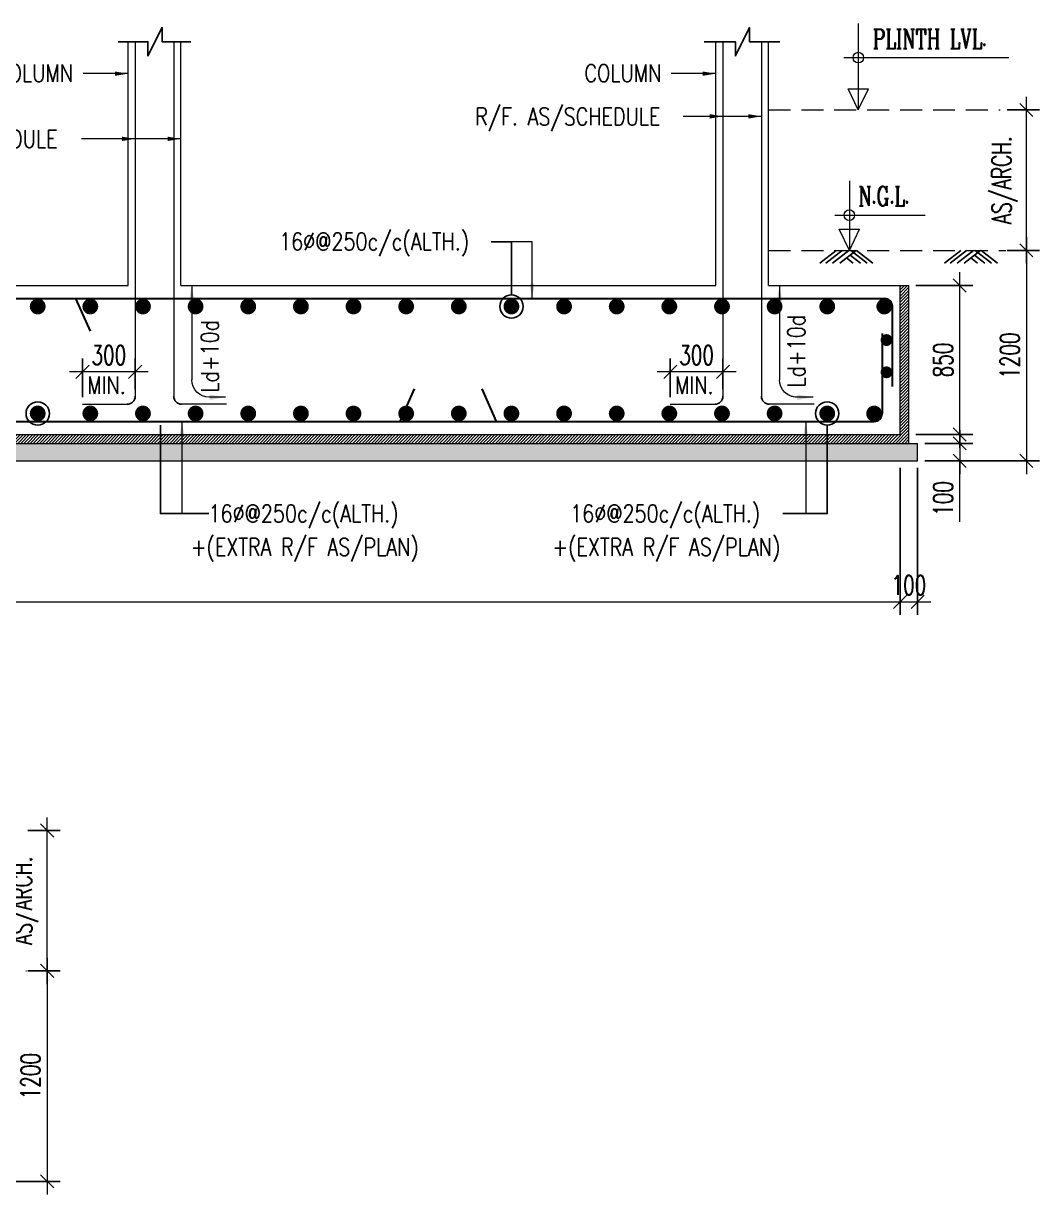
# Model space of a CAD drawing. Header units: millimetres. Extents: x 1123469 to 1752051, y -126924 to 196924.
# Drawn here: x 1382320 to 1388112, y 106984 to 113659 of the extents above; entities that cross this region are included whole.
import ezdxf

# ---------------------------------------------------------------- set-up
doc = ezdxf.new("R2010")
doc.units = ezdxf.units.MM
doc.header["$LTSCALE"] = 500
doc.header["$MEASUREMENT"] = 0
doc.header["$PDMODE"] = 34
doc.linetypes.add('HIDDEN', pattern=[0.375, 0.25, -0.125])
doc.layers.get('Defpoints').update_dxf_attribs({"lineweight": 0})
for name, color, linetype, lineweight in [('DIM', 1, 'Continuous', 20), ('dim-M', 1, 'Continuous', 15), ('LINE', 7, 'Continuous', 13), ('Omx-Hatch', 252, 'Continuous', 5), ('Omx-P.C.C.', 252, 'Continuous', 5), ('ST REINF.', 4, 'Continuous', 30), ('STEEL.', 6, 'Continuous', 30), ('T1', 1, 'Continuous', 15), ('TEXT', 7, 'Continuous', 13), ('TEXT2', 3, 'Continuous', 15)]:
    doc.layers.add(name, color=color, linetype=linetype, lineweight=lineweight)
doc.layers.add('PILE', color=1, linetype='Continuous')
doc.layers.add('sec', color=31, linetype='Continuous')
doc.styles.add('2MM', font='romans.shx', dxfattribs={"width": 0.7})
doc.styles.add('BHTESHT$0$HSCC2', font='romanc.shx')
doc.styles.add('haider', font='romans.shx')
doc.styles.add('mh', font='romant.shx')
doc.dimstyles.new('HAIDER', dxfattribs={"dimtxt": 250, "dimasz": 200, "dimexe": 150, "dimexo": 150, "dimgap": 70, "dimtad": 1, "dimdec": 0, "dimzin": 0, "dimdsep": 46, "dimtxsty": 'mh', "dimblk": 'OBLIQUE', "dimcen": 100, "dimdle": 180, "dimclrd": 1, "dimclre": 1, "dimclrt": 3, "dimadec": 0, "dimazin": 0, "dimtfac": 1, "dimtdec": 0, "dimtix": 1, "dimtofl": 0, "dimtmove": 2, "dimatfit": 3, "dimfxl": 100, "dimtolj": 1, "dimtzin": 0, "dimlwd": -1, "dimarcsym": 1})
doc.dimstyles.new('RAJESH', dxfattribs={"dimtxt": 200, "dimasz": 180, "dimexe": 100, "dimexo": 250, "dimgap": 50, "dimtad": 2, "dimdec": 0, "dimzin": 1, "dimdsep": 46, "dimtxsty": '2MM', "dimblk": 'OBLIQUE', "dimcen": 0, "dimdle": 100, "dimclrd": 1, "dimclre": 1, "dimclrt": 3, "dimadec": 0, "dimazin": 0, "dimtfac": 1, "dimtdec": 0, "dimtix": 1, "dimtmove": 2, "dimatfit": 3, "dimfxl": 1, "dimtolj": 1, "dimlwd": -1, "dimarcsym": 0})

# ---------------------------------------------------------------- blocks, each defined once
blk = doc.blocks.new('_Oblique')
at = {"color": 0, "linetype": 'ByBlock', "lineweight": -2}
blk.add_line((-0.5, -0.5), (0.5, 0.5), dxfattribs=at)
blk = doc.blocks.new('*D688')
at = {"layer": 'Defpoints', "color": 0, "ltscale": 100, "transparency": 16777216}
for p in [(1387317.2, 111165.4), (1387417.2, 111165.4), (1387417.2, 110362.2)]:
    blk.add_point(p, dxfattribs=at)
at = {"layer": 'dim-M', "color": 1, "lineweight": -2, "ltscale": 100, "transparency": 16777216}
for p, q in [((1387317.2, 111125.4), (1387317.2, 110287.2)), ((1387417.2, 111125.4), (1387417.2, 110287.2))]:
    blk.add_line(p, q, dxfattribs=at)
at = {"layer": 'dim-M', "color": 1, "ltscale": 100, "transparency": 16777216}
blk.add_line((1387242.2, 110362.2), (1387492.2, 110362.2), dxfattribs=at)
at = {"layer": 'dim-M', "color": 1, "ltscale": 100, "transparency": 16777216, "xscale": 75, "yscale": 75, "zscale": 75, "rotation": 180}
blk.add_blockref('_Oblique', (1387317.2, 110362.2), dxfattribs=at)
at = {"layer": 'dim-M', "color": 1, "ltscale": 100, "transparency": 16777216, "xscale": 75, "yscale": 75, "zscale": 75}
blk.add_blockref('_Oblique', (1387417.2, 110362.2), dxfattribs=at)
at = {"layer": 'dim-M', "color": 3, "ltscale": 100, "transparency": 16777216, "insert": (1387367.2, 110457.2), "char_height": 110, "attachment_point": 5, "style": '2MM'}
blk.add_mtext('\\A1;100', dxfattribs=at)
blk = doc.blocks.new('*D690')
at = {"layer": 'Defpoints', "color": 0, "ltscale": 100, "transparency": 16777216}
for p in [(1371517.2, 111165.4), (1387317.2, 110865.4), (1387317.2, 110362.2)]:
    blk.add_point(p, dxfattribs=at)
at = {"layer": 'dim-M', "color": 1, "lineweight": -2, "ltscale": 100, "transparency": 16777216}
for p, q in [((1371517.2, 111125.4), (1371517.2, 110287.2)), ((1387317.2, 110825.4), (1387317.2, 110287.2))]:
    blk.add_line(p, q, dxfattribs=at)
at = {"layer": 'dim-M', "color": 1, "ltscale": 100, "transparency": 16777216}
blk.add_line((1371442.2, 110362.2), (1387392.2, 110362.2), dxfattribs=at)
at = {"layer": 'dim-M', "color": 1, "ltscale": 100, "transparency": 16777216, "xscale": 75, "yscale": 75, "zscale": 75, "rotation": 180}
blk.add_blockref('_Oblique', (1371517.2, 110362.2), dxfattribs=at)
at = {"layer": 'dim-M', "color": 1, "ltscale": 100, "transparency": 16777216, "xscale": 75, "yscale": 75, "zscale": 75}
blk.add_blockref('_Oblique', (1387317.2, 110362.2), dxfattribs=at)
at = {"layer": 'dim-M', "color": 3, "ltscale": 100, "transparency": 16777216, "insert": (1379573, 110486), "char_height": 110, "attachment_point": 5, "style": '2MM'}
blk.add_mtext('\\A1;AS/PLAN', dxfattribs=at)
blk = doc.blocks.new('*D692')
at = {"layer": 'Defpoints', "color": 0, "ltscale": 100, "transparency": 16777216}
for p in [(1386007.3, 111673.2), (1386007.3, 111488.6), (1386307.3, 111533.6)]:
    blk.add_point(p, dxfattribs=at)
at = {"layer": 'dim-M', "color": 1, "lineweight": -2, "ltscale": 100, "transparency": 16777216}
for p, q in [((1386007.3, 111528.6), (1386007.3, 111748.2)), ((1386307.3, 111573.6), (1386307.3, 111748.2))]:
    blk.add_line(p, q, dxfattribs=at)
at = {"layer": 'dim-M', "color": 1, "ltscale": 100, "transparency": 16777216}
blk.add_line((1386382.3, 111673.2), (1385932.3, 111673.2), dxfattribs=at)
at = {"layer": 'dim-M', "color": 1, "ltscale": 100, "transparency": 16777216, "xscale": 75, "yscale": 75, "zscale": 75, "rotation": 180}
blk.add_blockref('_Oblique', (1386007.3, 111673.2), dxfattribs=at)
at = {"layer": 'dim-M', "color": 1, "ltscale": 100, "transparency": 16777216, "xscale": 75, "yscale": 75, "zscale": 75}
blk.add_blockref('_Oblique', (1386307.3, 111673.2), dxfattribs=at)
at = {"layer": 'dim-M', "color": 3, "ltscale": 100, "transparency": 16777216, "insert": (1386157.3, 111768.2), "char_height": 110, "attachment_point": 5, "style": '2MM'}
blk.add_mtext('\\A1;300', dxfattribs=at)
blk = doc.blocks.new('*D693')
at = {"layer": 'Defpoints', "color": 0, "ltscale": 100, "transparency": 16777216}
for p in [(1387417.2, 111265.4), (1387417.2, 111165.4), (1387656.8, 111165.4)]:
    blk.add_point(p, dxfattribs=at)
at = {"layer": 'dim-M', "color": 1, "ltscale": 100, "transparency": 16777216}
for p, q in [((1387656.8, 111340.4), (1387656.8, 111090.4)), ((1387656.8, 110817.8), (1387656.8, 111165.4))]:
    blk.add_line(p, q, dxfattribs=at)
at = {"layer": 'dim-M', "color": 1, "lineweight": -2, "ltscale": 100, "transparency": 16777216}
for p, q in [((1387457.2, 111265.4), (1387731.8, 111265.4)), ((1387457.2, 111165.4), (1387731.8, 111165.4))]:
    blk.add_line(p, q, dxfattribs=at)
at = {"layer": 'dim-M', "color": 1, "ltscale": 100, "transparency": 16777216, "xscale": 75, "yscale": 75, "zscale": 75}
for p, rotation in [((1387656.8, 111265.4), 90), ((1387656.8, 111165.4), 270)]:
    blk.add_blockref('_Oblique', p, dxfattribs=dict(at, rotation=rotation))
at = {"layer": 'dim-M', "color": 3, "ltscale": 100, "transparency": 16777216, "insert": (1387561.8, 110951.3), "char_height": 110, "attachment_point": 5, "rotation": 90, "style": '2MM'}
blk.add_mtext('\\A1;100', dxfattribs=at)
blk = doc.blocks.new('*D694')
at = {"layer": 'Defpoints', "color": 0, "ltscale": 100, "transparency": 16777216}
for p in [(1387367.2, 112165.4), (1387656.8, 112165.4), (1387367.2, 111315.4)]:
    blk.add_point(p, dxfattribs=at)
at = {"layer": 'dim-M', "color": 1, "ltscale": 100, "transparency": 16777216}
blk.add_line((1387656.8, 111240.4), (1387656.8, 112240.4), dxfattribs=at)
at = {"layer": 'dim-M', "color": 1, "lineweight": -2, "ltscale": 100, "transparency": 16777216}
for p, q in [((1387407.2, 112165.4), (1387731.8, 112165.4)), ((1387407.2, 111315.4), (1387731.8, 111315.4))]:
    blk.add_line(p, q, dxfattribs=at)
at = {"layer": 'dim-M', "color": 1, "ltscale": 100, "transparency": 16777216, "xscale": 75, "yscale": 75, "zscale": 75}
for p, rotation in [((1387656.8, 112165.4), 90), ((1387656.8, 111315.4), 270)]:
    blk.add_blockref('_Oblique', p, dxfattribs=dict(at, rotation=rotation))
at = {"layer": 'dim-M', "color": 3, "ltscale": 100, "transparency": 16777216, "insert": (1387561.8, 111740.4), "char_height": 110, "attachment_point": 5, "rotation": 90, "style": '2MM'}
blk.add_mtext('\\A1;850', dxfattribs=at)
blk = doc.blocks.new('*D696')
at = {"layer": 'Defpoints', "color": 0, "ltscale": 100, "transparency": 16777216}
for p in [(1382657.3, 111673.2), (1382657.3, 111488.6), (1382957.3, 111533.6)]:
    blk.add_point(p, dxfattribs=at)
at = {"layer": 'dim-M', "color": 1, "lineweight": -2, "ltscale": 100, "transparency": 16777216}
for p, q in [((1382657.3, 111528.6), (1382657.3, 111748.2)), ((1382957.3, 111573.6), (1382957.3, 111748.2))]:
    blk.add_line(p, q, dxfattribs=at)
at = {"layer": 'dim-M', "color": 1, "ltscale": 100, "transparency": 16777216}
blk.add_line((1383032.3, 111673.2), (1382582.3, 111673.2), dxfattribs=at)
at = {"layer": 'dim-M', "color": 1, "ltscale": 100, "transparency": 16777216, "xscale": 75, "yscale": 75, "zscale": 75, "rotation": 180}
blk.add_blockref('_Oblique', (1382657.3, 111673.2), dxfattribs=at)
at = {"layer": 'dim-M', "color": 1, "ltscale": 100, "transparency": 16777216, "xscale": 75, "yscale": 75, "zscale": 75}
blk.add_blockref('_Oblique', (1382957.3, 111673.2), dxfattribs=at)
at = {"layer": 'dim-M', "color": 3, "ltscale": 100, "transparency": 16777216, "insert": (1382807.3, 111768.2), "char_height": 110, "attachment_point": 5, "style": '2MM'}
blk.add_mtext('\\A1;300', dxfattribs=at)
blk = doc.blocks.new('*D697')
at = {"layer": 'Defpoints', "color": 0, "ltscale": 100, "transparency": 16777216}
for p in [(1382305.3, 108258.6), (1381835.6, 107058.6), (1382455.4, 107058.6)]:
    blk.add_point(p, dxfattribs=at)
at = {"layer": 'dim-M', "color": 1, "ltscale": 100, "transparency": 16777216}
blk.add_line((1382455.4, 108333.6), (1382455.4, 106983.6), dxfattribs=at)
at = {"layer": 'dim-M', "color": 1, "lineweight": -2, "ltscale": 100, "transparency": 16777216}
for p, q in [((1382345.3, 108258.6), (1382530.4, 108258.6)), ((1381875.6, 107058.6), (1382530.4, 107058.6))]:
    blk.add_line(p, q, dxfattribs=at)
at = {"layer": 'dim-M', "color": 1, "ltscale": 100, "transparency": 16777216, "xscale": 75, "yscale": 75, "zscale": 75}
for p, rotation in [((1382455.4, 108258.6), 90), ((1382455.4, 107058.6), 270)]:
    blk.add_blockref('_Oblique', p, dxfattribs=dict(at, rotation=rotation))
at = {"layer": 'dim-M', "color": 3, "ltscale": 100, "transparency": 16777216, "insert": (1382360.4, 107658.6), "char_height": 110, "attachment_point": 5, "rotation": 90, "style": '2MM'}
blk.add_mtext('\\A1;1200', dxfattribs=at)
blk = doc.blocks.new('*D698')
at = {"layer": 'Defpoints', "color": 0, "ltscale": 100, "transparency": 16777216}
for p in [(1382305.3, 109058.6), (1382455.4, 109058.6), (1382305.3, 108258.6)]:
    blk.add_point(p, dxfattribs=at)
at = {"layer": 'dim-M', "color": 1, "ltscale": 100, "transparency": 16777216}
blk.add_line((1382455.4, 108183.6), (1382455.4, 109133.6), dxfattribs=at)
at = {"layer": 'dim-M', "color": 1, "lineweight": -2, "ltscale": 100, "transparency": 16777216}
for p, q in [((1382345.3, 109058.6), (1382530.4, 109058.6)), ((1382345.3, 108258.6), (1382530.4, 108258.6))]:
    blk.add_line(p, q, dxfattribs=at)
at = {"layer": 'dim-M', "color": 1, "ltscale": 100, "transparency": 16777216, "xscale": 75, "yscale": 75, "zscale": 75}
for p, rotation in [((1382455.4, 109058.6), 90), ((1382455.4, 108258.6), 270)]:
    blk.add_blockref('_Oblique', p, dxfattribs=dict(at, rotation=rotation))
at = {"layer": 'dim-M', "color": 3, "ltscale": 100, "transparency": 16777216, "insert": (1382331.6, 108658.6), "char_height": 110, "attachment_point": 5, "rotation": 90, "style": '2MM'}
blk.add_mtext('\\A1;AS/ARCH.', dxfattribs=at)
blk = doc.blocks.new('*D712')
at = {"layer": 'Defpoints', "color": 0, "ltscale": 100, "transparency": 16777216}
for p in [(1387886.9, 112365.4), (1387417.2, 111165.4), (1388037.1, 111165.4)]:
    blk.add_point(p, dxfattribs=at)
at = {"layer": 'dim-M', "color": 1, "ltscale": 100, "transparency": 16777216}
blk.add_line((1388037.1, 112440.4), (1388037.1, 111090.4), dxfattribs=at)
at = {"layer": 'dim-M', "color": 1, "lineweight": -2, "ltscale": 100, "transparency": 16777216}
for p, q in [((1387926.9, 112365.4), (1388112.1, 112365.4)), ((1387457.2, 111165.4), (1388112.1, 111165.4))]:
    blk.add_line(p, q, dxfattribs=at)
at = {"layer": 'dim-M', "color": 1, "ltscale": 100, "transparency": 16777216, "xscale": 75, "yscale": 75, "zscale": 75}
for p, rotation in [((1388037.1, 112365.4), 90), ((1388037.1, 111165.4), 270)]:
    blk.add_blockref('_Oblique', p, dxfattribs=dict(at, rotation=rotation))
at = {"layer": 'dim-M', "color": 3, "ltscale": 100, "transparency": 16777216, "insert": (1387942.1, 111765.4), "char_height": 110, "attachment_point": 5, "rotation": 90, "style": '2MM'}
blk.add_mtext('\\A1;1200', dxfattribs=at)
blk = doc.blocks.new('*D713')
at = {"layer": 'Defpoints', "color": 0, "ltscale": 100, "transparency": 16777216}
for p in [(1387886.9, 113165.4), (1388037.1, 113165.4), (1387886.9, 112365.4)]:
    blk.add_point(p, dxfattribs=at)
at = {"layer": 'dim-M', "color": 1, "ltscale": 100, "transparency": 16777216}
blk.add_line((1388037.1, 112290.4), (1388037.1, 113240.4), dxfattribs=at)
at = {"layer": 'dim-M', "color": 1, "lineweight": -2, "ltscale": 100, "transparency": 16777216}
for p, q in [((1387926.9, 113165.4), (1388112.1, 113165.4)), ((1387926.9, 112365.4), (1388112.1, 112365.4))]:
    blk.add_line(p, q, dxfattribs=at)
at = {"layer": 'dim-M', "color": 1, "ltscale": 100, "transparency": 16777216, "xscale": 75, "yscale": 75, "zscale": 75}
for p, rotation in [((1388037.1, 113165.4), 90), ((1388037.1, 112365.4), 270)]:
    blk.add_blockref('_Oblique', p, dxfattribs=dict(at, rotation=rotation))
at = {"layer": 'dim-M', "color": 3, "ltscale": 100, "transparency": 16777216, "insert": (1387913.3, 112765.4), "char_height": 110, "attachment_point": 5, "rotation": 90, "style": '2MM'}
blk.add_mtext('\\A1;AS/ARCH.', dxfattribs=at)
blk = doc.blocks.new('GGGHGGG')
at = {"layer": 'PILE', "color": 6}
for p, q in [((5273977.4, 4334437.5), (5273884.4, 4334364.7)), ((5274011, 4334437.5), (5273917.9, 4334364.7)), ((5274049.4, 4334437.5), (5273956.3, 4334364.7)), ((5274090.6, 4334437.5), (5273997.6, 4334364.7)), ((5274060.1, 4334437.5), (5274153.2, 4334364.7)), ((5274093.7, 4334437.5), (5274186.7, 4334364.7)), ((5274035.5, 4334394.4), (5274073.5, 4334364.7)), ((5274056.2, 4334410.6), (5274114.8, 4334364.7))]:
    blk.add_line(p, q, dxfattribs=at)

msp = doc.modelspace()

# ---------------------------------------------------------------- hatches: boundary and pattern name
at = {"layer": 'Omx-Hatch'}
h = msp.add_hatch(dxfattribs=at)
h.set_pattern_fill('ANSI31', color=256, scale=100, style=0)
h.set_pattern_definition([(45, (-3909663.524, -4228407.894), (-8.838834765, 8.838834765), [])])
h.paths.add_polyline_path([(1372501.4, 111315.4), (1371517.2, 111315.4), (1371517.2, 112165.4), (1371467.2, 112165.4), (1371467.2, 111265.4), (1372501.4, 111265.4)])
h.paths.add_polyline_path([(1387367.2, 112165.4), (1387317.2, 112165.4), (1387317.2, 111315.4), (1372501.4, 111315.4), (1372501.4, 111265.4), (1387367.2, 111265.4)])
at = {"layer": 'Omx-P.C.C.', "linetype": 'Continuous', "lineweight": -2}
h = msp.add_hatch(dxfattribs=at)
h.set_pattern_fill('AR-CONC', color=1, scale=20, style=0)
h.set_pattern_definition([(50, (263159.49, -275314.91), (143.452037, -12.550427), [15, -165]), (355, (263159.5, -275314.9), (-27.750267, 150.438427), [12, -132]), (100.451444, (263171.45, -275315.95), (115.70177, 137.887998), [12.748038, -140.228422]), (46.1842, (263159.5, -275274.9), (213.448266, -33.103856), [22.5, -247.5]), (96.635635, (263177.28, -275277.67), (186.93239, 194.82372), [19.12207, -210.34275]), (351.184164, (263159.5, -275274.9), (186.93239, 194.82372), [18, -198]), (21, (263179.49, -275284.91), (119.38141, -80.523778), [15, -165]), (326, (263179.5, -275284.9), (48.663066, 145.030009), [12, -132]), (71.451445, (263189.44, -275291.62), (168.044475, 64.50623), [12.748038, -140.228422]), (37.5, (263159.494, -275314.907), (2.431971, 66.5787708), [0, -130.4, 0, -134, 0, -132.5]), (7.5, (263159.494, -275314.91), (52.6139075, 78.8823424), [0, -76.4, 0, -127.4, 0, -50.5]), (327.5, (263114.894, -275314.907), (106.7644872, -4.5109743), [0, -50, 0, -156, 0, -207]), (317.5, (263094.89, -275314.91), (116.637234, 20.0209965), [0, -65, 0, -103.6, 0, -147])])
h.paths.add_polyline_path([(1387417.2, 111165.4), (1387417.2, 111265.4), (1371417.2, 111265.4), (1371417.2, 111165.4)])

# ---------------------------------------------------------------- linework, layer by layer
at = {"layer": 'DIM', "color": 3}
for p, q in [((1383279.6, 112165.4, 0.1), (1383279.6, 111628.1, 0.1)), ((1386629.6, 112165.4), (1386629.6, 111628.1)), ((1383429.6, 111528.1, 0.2), (1383379.6, 111528.1, 0.1)), ((1383472.3, 111528.1, 0.2), (1383379.6, 111528.1, 0.1)), ((1386779.6, 111528.1, 0.1), (1386729.6, 111528.1)), ((1386822.3, 111528.1, 0.1), (1386729.6, 111528.1))]:
    msp.add_line(p, q, dxfattribs=at)
at = {"layer": 'DIM', "color": 3, "extrusion": (0, 0, -1)}
for centre, end_param in [((1383379.6, 111628.1, 0.1), 4.729524), ((1383379.6, 111628.1, 0.1), 4.729524), ((1386729.6, 111628.1), 4.729524), ((1386729.6, 111628.1), 3.944126)]:
    msp.add_ellipse(centre, major_axis=(-1.7, 100), ratio=1, start_param=3.158728, end_param=end_param, dxfattribs=at)
at = {"layer": 'DIM', "color": 3}
for points in [[(1383294.6, 112075.4, 0.1), (1383264.6, 112075.4, 0.1), (1383279.6, 112165.4, 0.1)], [(1386644.6, 112075.4), (1386614.6, 112075.4), (1386629.6, 112165.4)], [(1383382.3, 111513.1, 0.2), (1383382.3, 111543.1, 0.2), (1383472.3, 111528.1, 0.2)], [(1383382.3, 111513.1, 0.2), (1383382.3, 111543.1, 0.2), (1383472.3, 111528.1, 0.2)], [(1386732.3, 111513.1, 0.1), (1386732.3, 111543.1, 0.1), (1386822.3, 111528.1, 0.1)], [(1386732.3, 111513.1, 0.1), (1386732.3, 111543.1, 0.1), (1386822.3, 111528.1, 0.1)]]:
    msp.add_solid(points, dxfattribs=at)
at = {"layer": 'LINE', "color": 1, "linetype": 'Continuous', "lineweight": -2}
for points in [[(1385102, 112111.6), (1385102, 112413.2), (1384985.8, 112413.2)], [(1383101.6, 111369.2), (1383101.6, 110865.2), (1383377.5, 110865.2)], [(1386901.9, 111369.3), (1386901.9, 110865.3), (1386648.4, 110865.3)]]:
    msp.add_lwpolyline(points, dxfattribs=at)
for centre in [(1385102, 112045.4), (1382401.8, 111435.5), (1386901.9, 111435.6)]:
    msp.add_circle(centre, 66.3, dxfattribs=at)
at = {"layer": 'sec', "color": 3, "linetype": 'ByBlock', "lineweight": 5}
for p, q in [((1382917.2, 112165.4), (1382917.2, 113554.1)), ((1383217.2, 112165.4), (1383217.2, 113554.1)), ((1386267.2, 112165.4), (1386267.2, 113554.1)), ((1386567.2, 112165.4, -0.1), (1386567.2, 113554.1, -0.1)), ((1375917.2, 112165.4, -0.1), (1382917.2, 112165.4, 0)), ((1383217.2, 112165.4, 0), (1386267.2, 112165.4, 0.1)), ((1386567.2, 112165.4), (1387367.2, 112165.4)), ((1387317.2, 111315.4), (1387317.2, 112165.4)), ((1387367.2, 111265.4), (1387367.2, 112165.4)), ((1371517.2, 111315.4), (1387317.2, 111315.4)), ((1371417.2, 111265.4), (1387417.2, 111265.4)), ((1387417.2, 111165.4), (1387417.2, 111265.4)), ((1371417.2, 111165.4), (1387417.2, 111165.4))]:
    msp.add_line(p, q, dxfattribs=at)
at = {"layer": 'sec', "color": 7, "linetype": 'ByBlock', "lineweight": 5}
for p, q in [((1382957.3, 113554.1, 0), (1382957.3, 111533.6, 0.1)), ((1383177.1, 113554.1, 0.1), (1383177.1, 111533.6, 0.1)), ((1386307.3, 113554.1, 0), (1386307.3, 111533.6, 0.1)), ((1386527.1, 113554.1, 0), (1386527.1, 111533.6, 0)), ((1382657.3, 111488.6, 0.1), (1382912.3, 111488.6, 0.1)), ((1383477.1, 111488.6, 0.1), (1383222.1, 111488.6, 0.1)), ((1386007.3, 111488.6, 0.1), (1386262.3, 111488.6, 0.1)), ((1386827.1, 111488.6, 0), (1386572.1, 111488.6, 0))]:
    msp.add_line(p, q, dxfattribs=at)
at = {"layer": 'sec', "color": 6, "linetype": 'HIDDEN', "lineweight": 5}
for p, q in [((1386567.2, 113165.4), (1387886.9, 113165.4)), ((1386567.2, 112365.4), (1387919.6, 112365.4)), ((1379522.5, 108258.6), (1382337.9, 108258.6))]:
    msp.add_line(p, q, dxfattribs=at)
at = {"layer": 'sec', "color": 1, "linetype": 'ByBlock'}
for points, elevation in [([(1383273.8, 113554.1), (1383110.8, 113554.1), (1383110.8, 113634.9), (1383030.2, 113473.7), (1383030.2, 113554.1), (1382859.6, 113554.1)], 0), ([(1386631.1, 113554.1), (1386458.8, 113554.1), (1386458.8, 113634.9), (1386378.2, 113473.7), (1386378.2, 113554.1), (1386200.2, 113554.1)], -0.1)]:
    msp.add_lwpolyline(points, dxfattribs=dict(at, elevation=elevation))
at = {"layer": 'sec', "color": 7, "linetype": 'ByBlock'}
for centre, start, end in [((1382912.3, 111533.6, 0.1), 270, 0), ((1383222.1, 111533.6, 0.1), 180, 270), ((1386262.3, 111533.6, 0.1), 270, 0), ((1386572.1, 111533.6, 0), 180, 270)]:
    msp.add_arc(centre, 45, start, end, dxfattribs=at)
at = {"layer": 'ST REINF.'}
for p, q in [((1371630, 112090.4), (1387228.7, 112090.4)), ((1382617.2, 112090.4), (1382700.2, 111904)), ((1387273.7, 111590), (1387273.7, 112045.4)), ((1387214.7, 111890.9), (1387214.7, 111435.4)), ((1384467.2, 111390.4), (1384550.2, 111576.9)), ((1385017.2, 111390.4), (1384934.3, 111576.9)), ((1371687.3, 111390.4), (1387170, 111390.4))]:
    msp.add_line(p, q, dxfattribs=at)
for points, const_width in [([(1382379.3, 112045.4, 1), (1382424.3, 112045.4, 1)], 45), ([(1382679.3, 112045.4, 1), (1382724.3, 112045.4, 1)], 45), ([(1382979.3, 112045.4, 1), (1383024.3, 112045.4, 1)], 45), ([(1383279.3, 112045.4, 1), (1383324.3, 112045.4, 1)], 45), ([(1383579.3, 112045.4, 1), (1383624.3, 112045.4, 1)], 45), ([(1383879.3, 112045.4, 1), (1383924.3, 112045.4, 1)], 45), ([(1384179.3, 112045.4, 1), (1384224.3, 112045.4, 1)], 45), ([(1384479.3, 112045.4, 1), (1384524.3, 112045.4, 1)], 45), ([(1384779.4, 112045.3, 1), (1384824.4, 112045.3, 1)], 45), ([(1385079.4, 112045.3, 1), (1385124.4, 112045.3, 1)], 45), ([(1385379.4, 112045.3, 1), (1385424.4, 112045.3, 1)], 45), ([(1385679.4, 112045.3, 1), (1385724.4, 112045.3, 1)], 45), ([(1385979.4, 112045.3, 1), (1386024.4, 112045.3, 1)], 45), ([(1386279.4, 112045.3, 1), (1386324.4, 112045.3, 1)], 45), ([(1386579.4, 112045.3, 1), (1386624.4, 112045.3, 1)], 45), ([(1386879.4, 112045.3, 1), (1386924.4, 112045.3, 1)], 45), ([(1387204.7, 112045.4, -1), (1387249.7, 112045.4, -1)], 45), ([(1387222.9, 111854, -1), (1387256.7, 111854, -1)], 33.8), ([(1387222.9, 111670.3, -1), (1387256.7, 111670.3, -1)], 33.8), ([(1382379.3, 111435.5, -1), (1382424.3, 111435.5, -1)], 45), ([(1382679.3, 111435.5, -1), (1382724.3, 111435.5, -1)], 45), ([(1382979.3, 111435.5, -1), (1383024.3, 111435.5, -1)], 45), ([(1383279.3, 111435.5, -1), (1383324.3, 111435.5, -1)], 45), ([(1383579.3, 111435.5, -1), (1383624.3, 111435.5, -1)], 45), ([(1383879.3, 111435.5, -1), (1383924.3, 111435.5, -1)], 45), ([(1384179.3, 111435.5, -1), (1384224.3, 111435.5, -1)], 45), ([(1384479.3, 111435.5, -1), (1384524.3, 111435.5, -1)], 45), ([(1384779.4, 111435.6, -1), (1384824.4, 111435.6, -1)], 45), ([(1385079.4, 111435.6, -1), (1385124.4, 111435.6, -1)], 45), ([(1385379.4, 111435.6, -1), (1385424.4, 111435.6, -1)], 45), ([(1385679.4, 111435.6, -1), (1385724.4, 111435.6, -1)], 45), ([(1385979.4, 111435.6, -1), (1386024.4, 111435.6, -1)], 45), ([(1386279.4, 111435.6, -1), (1386324.4, 111435.6, -1)], 45), ([(1386579.4, 111435.6, -1), (1386624.4, 111435.6, -1)], 45), ([(1386879.4, 111435.6, -1), (1386924.4, 111435.6, -1)], 45), ([(1387146.5, 111434.2, 1), (1387191.5, 111434.2, 1)], 45), ([(1387146.8, 111435.5, 1), (1387191.8, 111435.5, 1)], 45)]:
    msp.add_lwpolyline(points, format="xyb", close=True, dxfattribs=dict(at, const_width=const_width))
for centre, start, end in [((1387228.7, 112045.4), 0, 90), ((1387169.7, 111435.4), 270, 0)]:
    msp.add_arc(centre, 45, start, end, dxfattribs=at)
at = {"layer": 'STEEL.', "color": 4, "lineweight": 15}
for p, q in [((1387079, 113658.8), (1387079, 113165.4)), ((1386997.2, 113463.9), (1387937.4, 113463.9)), ((1387079, 113165.4), (1387020.9, 113286)), ((1387020.9, 113286), (1387137, 113286)), ((1387079, 113165.4), (1387137, 113286)), ((1387027.8, 112761.1), (1387027.8, 112365.4)), ((1386946, 112566.2), (1387460.3, 112566.2)), ((1387027.8, 112365.4), (1386969.7, 112486)), ((1386969.7, 112486), (1387085.8, 112486)), ((1387027.8, 112365.4), (1387085.8, 112486))]:
    msp.add_line(p, q, dxfattribs=at)
for centre in [(1387079, 113463.9), (1387027.8, 112566.2)]:
    msp.add_circle(centre, 30.3, dxfattribs=at)

# ---------------------------------------------------------------- block references
at = {"layer": 'PILE'}
for p in [(-3887024.2, -4222072.1), (-3886314.7, -4222072.1)]:
    msp.add_blockref('GGGHGGG', p, dxfattribs=at)

# ---------------------------------------------------------------- texts
at = {"layer": 'TEXT', "color": 3, "ltscale": 0.5, "style": 'haider', "width": 0.8}
for s, p in [('COLUMN', (1382164.8, 113325.4, -207617.2)), ('COLUMN', (1385518.1, 113325.4, -207617.3)), ('R/F. AS/SCHEDULE', (1384895.7, 113078, -207617.3)), ('R/F. AS/SCHEDULE', (1381459.3, 112950, -207617.1)), ('16%%C@250c/c(ALTH.)', (1383777.8, 112365.9, -25056798.6)), ('MIN.', (1382684.3, 111546.8, -25056800.5)), ('MIN.', (1386034.3, 111546.8, -25056800.5)), ('16%%C@250c/c(ALTH.)', (1383375.6, 110815.4, -25056794.8)), ('16%%C@250c/c(ALTH.)', (1385436.8, 110815.4, -25056794.8)), ('+(EXTRA R/F AS/PLAN)', (1383274.8, 110624.5, -3.9)), ('+(EXTRA R/F AS/PLAN)', (1385335.9, 110624.5, -3.9))]:
    msp.add_text(s, height=100, dxfattribs=at).set_placement(p)
for p in [(1383432.9, 111553.9, -25056800.4), (1386775.4, 111583.2, -25056800.5)]:
    msp.add_text('Ld+10d', height=100, rotation=90, dxfattribs=at).set_placement(p)
at = {"layer": 'TEXT2', "color": 1, "lineweight": 15, "style": 'BHTESHT$0$HSCC2', "width": 0.7}
for s, p in [('PLINTH LVL.', (1387160.8, 113516.8)), ('N.G.L.', (1387079.3, 112619.1))]:
    msp.add_text(s, height=110, dxfattribs=at).set_placement(p)

# ---------------------------------------------------------------- dimensions: what is measured, and where the dimension line sits
at = {"layer": 'dim-M', "ltscale": 100}
for base, p1, p2, picture, middle in [((1388037.1, 113165.4), (1387886.9, 112365.4), (1387886.9, 113165.4), '*D713', (1388037.1, 112765.4)), ((1382455.4, 109058.6), (1382305.3, 108258.6), (1382305.3, 109058.6), '*D698', (1382455.4, 108658.6))]:
    dim = msp.add_linear_dim(base=base, p1=p1, p2=p2, angle=90, text='AS/ARCH.', dimstyle='RAJESH', override={"dimtxt": 110, "dimasz": 75, "dimexe": 75, "dimexo": 40, "dimgap": 40, "dimdle": 75, "dimtmove": 1}, dxfattribs=at)
    dim.commit()
    dim.dimension.update_dxf_attribs({"geometry": picture, "text_midpoint": middle, "dimtype": 160})
for base, p1, p2, picture, middle in [((1388037.1, 111165.4), (1387886.9, 112365.4), (1387417.2, 111165.4), '*D712', (1388037.1, 111765.4)), ((1387656.8, 112165.4), (1387367.2, 111315.4), (1387367.2, 112165.4), '*D694', (1387656.8, 111740.4)), ((1387656.8, 111165.4), (1387417.2, 111265.4), (1387417.2, 111165.4), '*D693', (1387698.8, 110951.3)), ((1382455.4, 107058.6), (1382305.3, 108258.6), (1381835.6, 107058.6), '*D697', (1382455.4, 107658.6))]:
    dim = msp.add_linear_dim(base=base, p1=p1, p2=p2, angle=90, dimstyle='RAJESH', override={"dimtxt": 110, "dimasz": 75, "dimexe": 75, "dimexo": 40, "dimgap": 40, "dimdle": 75, "dimtmove": 1}, dxfattribs=at)
    dim.commit()
    dim.dimension.update_dxf_attribs({"geometry": picture, "text_midpoint": middle, "dimtype": 160})
for base, p1, p2, picture, middle in [((1382657.3, 111673.2, 0.1), (1382957.3, 111533.6, 0.1), (1382657.3, 111488.6, 0.1), '*D696', (1382807.3, 111768.2, 0.1)), ((1386007.3, 111673.2, 0.1), (1386307.3, 111533.6, 0.1), (1386007.3, 111488.6, 0.1), '*D692', (1386157.3, 111768.2, 0.1))]:
    dim = msp.add_linear_dim(base=base, p1=p1, p2=p2, angle=180, dimstyle='RAJESH', override={"dimtxt": 110, "dimasz": 75, "dimexe": 75, "dimexo": 40, "dimgap": 40, "dimdle": 75, "dimtmove": 1}, dxfattribs=at)
    dim.commit()
    dim.dimension.update_dxf_attribs({"geometry": picture, "text_midpoint": middle})
dim = msp.add_linear_dim(base=(1387317.2, 110362.2), p1=(1371517.2, 111165.4), p2=(1387317.2, 110865.4), text='AS/PLAN', dimstyle='RAJESH', override={"dimtxt": 110, "dimasz": 75, "dimexe": 75, "dimexo": 40, "dimgap": 40, "dimdle": 75, "dimtmove": 1}, dxfattribs=at)
dim.commit()
dim.dimension.update_dxf_attribs({"geometry": '*D690', "text_midpoint": (1379573, 110362.2), "dimtype": 160})
dim = msp.add_linear_dim(base=(1387417.2, 110362.2), p1=(1387317.2, 111165.4), p2=(1387417.2, 111165.4), dimstyle='RAJESH', override={"dimtxt": 110, "dimasz": 75, "dimexe": 75, "dimexo": 40, "dimgap": 40, "dimdle": 75, "dimtmove": 1}, dxfattribs=at)
dim.commit()
dim.dimension.update_dxf_attribs({"geometry": '*D688', "text_midpoint": (1387367.2, 110362.2), "dimtype": 160})

# ---------------------------------------------------------------- leaders
at = {"layer": 'T1'}
for points, override in [([(1382917.2, 113372.5), (1382660.4, 113372.5)], {"dimasz": 75, "dimtad": 0}), ([(1386267.2, 113372.5, -0.1), (1386012.9, 113372.5, -0.1)], {"dimasz": 75, "dimtad": 0}), ([(1386307.3, 113129.1, 0), (1386081.6, 113129.1, 0)], {"dimasz": 75, "dimtad": 0}), ([(1386527.1, 113129.1, -0.1), (1386081.6, 113129.1, -0.1)], {"dimasz": 75, "dimtad": 0}), ([(1382957.3, 113001, 0), (1382651.7, 113001, 0)], {"dimasz": 75, "dimtad": 0}), ([(1383217.2, 113001, 0), (1382651.7, 113001, 0)], {"dimasz": 75, "dimtad": 0}), ([(1385220.3, 112090.6), (1385220.3, 112413.2), (1384985.8, 112413.2)], {"dimasz": 85, "dimtad": 0}), ([(1383224, 111390.4), (1383224, 110865.2), (1383377.5, 110865.2)], {"dimasz": 85, "dimtad": 0}), ([(1386779.4, 111390.5), (1386779.4, 110865.3), (1386648.4, 110865.3)], {"dimasz": 85, "dimtad": 0})]:
    msp.add_leader(points, dimstyle='HAIDER', override=override, dxfattribs=at)

doc.saveas('drawing.dxf')
